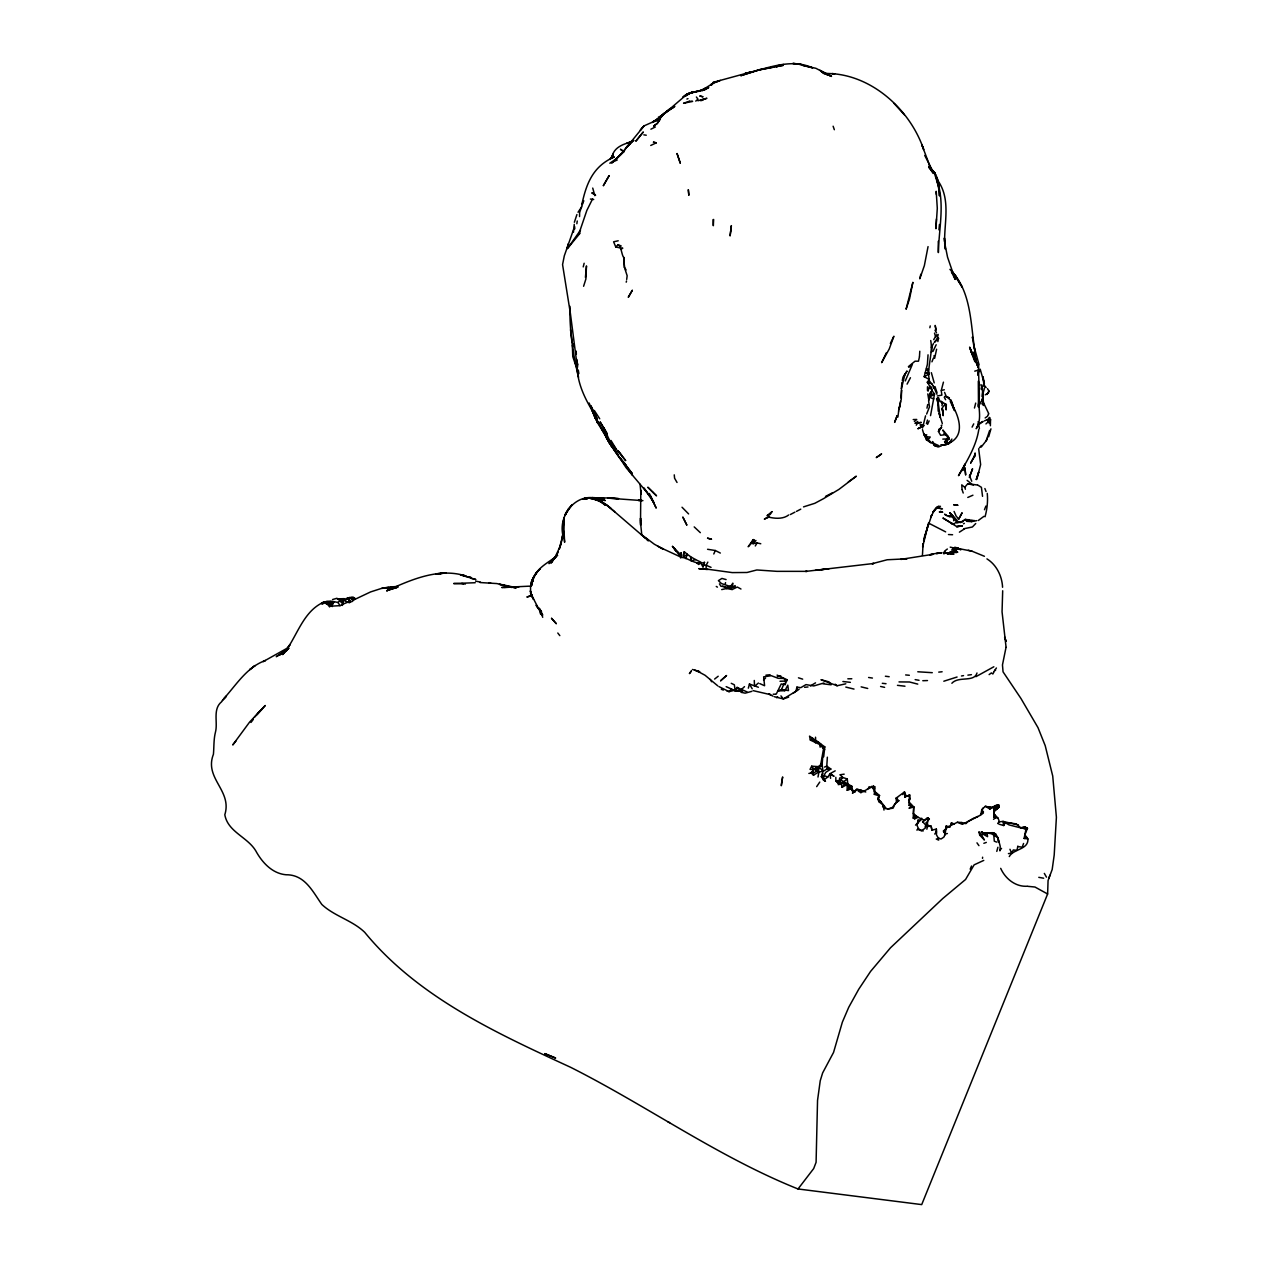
<?xml version="1.0" encoding="UTF-8"?>
<svg xmlns="http://www.w3.org/2000/svg" width="1268" height="1268" viewBox="0 0 1268 1268"><rect width="100%" height="100%" fill="white"/><g stroke="black" fill="none" stroke-linecap="round" stroke-linejoin="round"><path stroke-width="1.5" d="M706.133 569.522L706.149 565.29L707.845 562.12M926.86 829.209L927.637 825.262L926.337 822.441L927.637 825.262L931.156 826.213L931.917 830.207L936.355 829.066L936.434 834.772L938.336 838.196L941.078 838.988L943.947 837.023L945.183 834.075L946.166 826.07L950.192 826.958L947.465 827.148L943.471 831.047L945.183 834.075L947.37 833.52M1006.047 647.076L1002.053 611.826L1002.687 590.777M886.221 808.493L880.848 801.614L878.676 800.821L878.692 795.749L879.548 795.543L874.127 791.28M933.359 388.056L933.375 386.391M569.95 306.317C569.459 330.187 572.882 354.216 578.573 377.293M561.296 542.403L559.236 549.202L562.691 535.54L562.215 539.058L563.087 531.054L562.929 535.365C557.999 514.665 576.956 491.445 598.623 499.006L592.679 497.706L585.436 498.07L594.327 497.769M579.571 216.574L579.603 213.167M876.442 793.007L878.565 795.194M927.479 390.528L927.494 386.772M983.334 811.314L983.318 813.121L980.259 815.324L963.03 824.026L961.715 822.52L957.372 822.266L947.465 827.148L946.166 826.07L946.673 827.703L945.183 830.413L943.471 831.047L944.977 833.266L944.644 835.438M930.728 340.537C933.264 354.279 926.401 367.672 929.507 381.383L933.137 385.646M221.678 701.695C212.374 709.208 218.08 722.348 215.433 732.27C213.61 739.466 214.086 746.947 213.42 754.286C203.942 778.536 232.424 790.392 224.816 814.738C227.78 831.919 247.514 836.959 255.819 850.923C262.096 862.43 272.176 873.494 285.982 874.761C304.906 874.524 312.625 891.499 321.834 904.464C334.419 916.273 352.282 920.283 364.708 932.313C417.854 997.155 496.2 1032.992 570.6 1067.291C647.441 1106.013 717.926 1156.844 798.032 1188.972L921.709 1204.6L1047.622 893.988L1048.065 880.578L1052.186 869.468L1054.199 855.044L1056.402 817.274L1052.725 776.032L1045.212 745.679L1038.001 727.658L1020.946 698.478L1003.051 671.834L1002.465 664.923L1006.015 647.409M820.142 747.217L819.54 742.794L816.053 740.781M700.871 562.96L698.668 564.482L696.877 563.024L700.871 562.96L702.646 566.384L704.501 562.358C695.942 565.465 689.206 558.332 681.709 557.254L681.059 552.896L680.013 555.701M563.119 527.551L564.228 517.455L563.246 529.992L564.625 542.26L563.483 520.704L563.119 527.551L563.23 523.636M909.029 802.692L913.832 806.876L909.108 805.259L909.663 794.909L904.781 797.176L904.512 791.929L896.048 798.174L896.492 801.915L892.482 807.383L888.075 809.016L885.112 808.461L883.289 805.132L878.629 801.55L880.848 801.614L877.884 799.094L878.692 795.749M681.059 552.896L680.551 557.952M927.336 821.299L929.333 819.049L928.128 818.003L924.007 820.079L918.08 817.321L914.703 818.811L913.214 818.082L913.673 807.019L909.029 808.255L910.915 806.511M928.033 354.818L927.399 364.344L924.182 376.691L929.254 379.449L927.304 382.223L929.65 386.011L928.097 391.146M946.324 404.159L946.166 409.913L945.262 403.985L941.062 401.306L942.441 403.652L941.902 405.712M572.344 345.276L572.771 356.593L576.274 366.975M877.171 795.242L874.334 794.339L874.793 786.889L873.494 786.16L860.893 792.643L858.23 791.073M978.928 845.645L976.978 842.84M999.945 850.876L1000.214 846.327L997.979 837.783L995.602 833.932L992.717 832.696L983.255 832.933L981.511 831.745L980.227 834.534L978.959 831.745L979.72 835.121L984.412 840.018L982.034 835.961L982.383 833.853L983.255 832.933L986.298 833.853M759.77 683.579L764.588 685.75L763.669 676.843L771.309 675.701L778.187 678.301L783.592 678.459L786.556 681.027L785.114 684.593L781.231 683.943L776.381 693.85M820.856 763.827L823.566 748.58L820.19 744.728L810.347 740.1L809.539 736.137L824.818 746.884L823.661 756.837M847.278 778.98L847.975 786.033L851.938 786.35L840.747 779.963L840.05 784.353L847.278 778.98L842.887 777.522L839.955 774.78L844.171 774.162M919.474 356.609L919.791 351.236M978.785 429.551C976.249 446.13 966.834 461.267 958.497 475.674L963.791 466.608M851.7 790.36L851.922 786.778L848.118 786.001L845.09 783.672L837.99 783.212L835.897 780.898L835.818 777.347M982.621 392.303L983.667 405.491L982.24 400.102L988.85 413.891M946.784 441.771L944.692 442.738L948.29 436.604L949.146 438.855L944.533 441.565M903.735 376.263L906.937 371.207L903.735 376.263L904.956 374.266L901.358 389.007L901.913 382.445M713.393 82.277L711.38 85.13L713.393 82.277L751.496 71.88L745.013 73.449C766.934 68.773 790.582 57.71 812.661 67.901L802.818 65.397L815.91 68.314L831.539 76.429L819.952 70.279M997.678 823.55L999.311 821.49L998.106 818.32L993.747 816.909L993.827 806.749L998.613 804.752L998.677 807.415L993.732 812.027M947.196 441.169L947.64 439.901M981.131 813.676L981.765 809.602L985.315 806.305L991.766 807.779L985.315 806.305L989.912 809.032L993.827 806.749L994.936 807.447M1009.265 856.582C1013.354 848.815 1028.633 849.782 1027.888 838.925L1024.1 838.433L1025.923 829.557L1025.305 827.116L1020.994 827.956L1009.154 824.929L1003.004 821.395L998.645 821.949M938.938 229.857L939.445 224.468M922.518 821.886L928.128 818.003L927.082 826.482L931.156 826.213L931.917 830.207M626.075 269.894L624.442 267.342L623.84 257.61C621.257 255.391 621.003 240.017 615.788 247.022L613.601 241.808L618.213 240.777M585.42 277.391L586.482 265.915L585.879 279.039L583.597 286.267M990.958 428.838L988.628 436.842M726.104 579.571L721.92 578.43L718.401 580.633L721.444 583.549L732.428 587.195L732.825 583.153C731.208 587.48 726.184 587.94 722.506 586.196M532.766 581.727C534.272 568.936 548.505 562.58 557.635 555.479M979.419 428.568L978.135 421.626M982.494 858.388L982.621 857.2M901.659 386.312L901.96 383.538M825.42 781.262L821.363 776.745L822.789 772.751L821.585 776.365L825.42 781.262L823.487 780.121L824.026 775.445L825.769 772.355L830.857 769.042L826.784 766.11L827.354 757.186M982.018 396.63L982.478 392.747M685.94 558.617L687.224 554.227L684.26 551.707L683.626 557.001L687.224 554.227L690.537 556.636M532.734 581.299L533.146 577.923L537.204 571.852L533.654 576.877M982.541 496.343L981.416 487.324L977.596 484.931M900.946 397.978L901.58 389.862L901.279 399.166L898.964 409.437M626.693 279.435L627.153 275.742L624.474 267.485M897.887 417.014L898.695 411.006M576.845 223.739L577.241 220.981M989.912 809.032L990.118 807.462L993.827 806.749L995.681 809.761M984.554 387.834L982.573 395.093M953.726 520.783L953.584 516.837L950.334 515.03L954.709 519.515M930.538 415.635L934.532 394.015L931.932 390.623L931.092 386.788L929.65 386.011M915.528 825.103L921.059 819.746L918 820.206L917.113 825.595L918.856 829.446L921.329 830.873L925.18 828.194L925.703 825.024L927.304 823.994M925.561 415.825L922.533 427.998M1027.888 838.925L1024.798 835.168L1027.445 828.289L1025.305 827.116M928.049 246.61L924.356 265.646L919.791 278.801L920.774 274.253M818.019 776.983L818.827 772.386M978.674 371.397L977.977 375.296L978.484 369.448L979.387 395.79L978.484 405.617L978.31 381.192L979.863 385.329L978.801 382.714M926.068 823.962L925.497 827.005L927.637 825.262M725.248 584.088L725.534 582.63M594.835 195.668L592.727 188.076M926.971 408.185L927.7 404.524M898.949 409.31L900.518 401.449M902.309 380.558L903.07 376.786M937.86 341.567L938.542 338.223L936.941 339.808M573.453 232.298L574.245 224.325M813.105 774.669L813.105 768.757L816.56 768.709L816.893 770.912L813.406 773.179L811.52 772.085L811.076 772.878L813.612 775.128L818.32 772.196L818.668 766.538L813.153 769.391L811.869 772.894L813.612 775.128M988.073 415.254L988.327 414.05M929.856 327.73L930.236 325.908M934.659 358.321L936.608 349.239M990.514 419.645L990.371 425.747M983.001 834.138L987.154 833.124L987.55 836.658L983.001 834.138L983.255 832.933M919.459 356.831L918.492 361.19L915.02 361.206L908.395 366.642M978.547 404.841L979.356 401.195L978.642 407.012L978.753 399.515L978.737 405.427L978.722 403.478C979.387 411.91 981.131 421.15 976.217 428.727L978.341 424.368M574.372 222.265L576.924 214.546M981.606 811.441L982.954 808.128M981.083 389.102L981.828 386.043M913.832 806.876L913.42 813.723L918.08 817.321L916.019 816.814L913.42 813.723M974.458 408.042L975.694 403.097M583.232 266.898L584.152 263.253M774.32 696.703L783.307 698.922L795.892 691.329L796.938 687.113L800.758 687.668L806.004 684.609L813.787 685.94L823.915 682.992M579.571 212.659L583.692 200.645L581.854 204.513C586.387 183.4 592.996 166.267 614.33 156.915L610.415 158.484M573.865 228.636L564.323 255.771L562.564 264.584L570.41 313.529L577.4 367.799L577.146 365.929C577.178 385.535 587.242 402.939 597.355 419.026L590.872 405.744L592.98 410.832M566.986 248.845L568.333 243.63M989.642 430.47L987.059 438.126M976.883 479.114L980.639 464.579L978.658 448.761M562.77 536.76L560.472 545.557L554.385 558.776L558.221 552.103M989.214 423.607L990.498 419.74L988.232 421.547L989.23 417.727M748.342 688.175L749.436 684.023L758.391 687.256M860.893 792.643L861.558 790.122L857.77 789.679L865.759 791.993M898.521 411.101L900.296 404.508M987.455 388.658L988.945 391.004L988.406 393.001L985.236 394.839M996.791 851.383L997.9 847.278M964.108 466.846L964.853 464.12L962.634 470.555L964.583 465.293M932.297 346.481L931.457 352.393M626.202 282.178L626.535 281.021M926.417 423.671L927.479 420.057M951.872 683.262C958.529 675.828 974.252 682.612 976.994 672.991M950.588 825.626L951.38 822.98L954.297 823.931M683.151 555.321L684.26 551.707M939.445 428.521L938.494 431.58L940.602 435.273L945.643 434.67L949.146 438.855L942.806 439.108M777.094 675.115L786.984 679.696L786.556 681.027L780.01 681.249M951.919 439.045L948.432 444.006L950.667 441.993M978.104 406.679L979.276 403.081M978.69 367.213L978.642 365.992M970.194 869.151L971.526 865.996M926.639 414.034L929.476 406.885L928.604 400.878L929.729 393.508L931.932 390.623L929.127 397.502L930.997 394.11L934.516 394.158L929.317 397.296L933.787 398.897M943.44 382.159L941.268 390.465L944.327 389.767M578.953 233.613L586.846 210.425L592.6 198.854M1017.824 846.073L1017.031 850.368L1013.306 849.956L1011.658 853.205L1008.425 853.602M337.906 602.474L340.22 600.683L343.057 604.139L340.078 605.66L337.906 602.474L334.261 601.698L330.409 606.183L331.614 604.091L328.491 602.237L325.353 602.189L331.614 604.091M1023.577 843.474L1022.214 847.198L1018.362 846.612M943.947 553.989L945.009 551.12M985.03 516.773C987.138 509.308 988.041 501.066 987.249 493.395M983.065 397.217L981.955 400.149L983.382 396.741M984.491 509.704L985.902 506.075M931.932 361.824L933.359 358.226M933.47 343.58L931.346 347.353M886.459 352.647L881.64 362.664L889.185 349.065L893.877 336.226L890.342 343.485M905.289 380.939L912.421 364.249M988.232 421.547L989.706 417.98L987.186 419.74M921.107 819.588L921.678 818.209M1048.652 878.391L1049.983 875.205M888.075 809.016L893.132 808.128L894.907 803.944L898.822 800.679L896.048 798.174L897.538 797.794M713.789 553.989L715.279 550.502L720.335 553.054M932.963 351.41L936.164 344.753M933.708 339.65L936.64 334.768L937.353 335.877M746.979 691.884L737.342 687.557L735.82 690.997L726.168 686.654M927.59 424.352L929.127 420.913M351.822 601.698L353.423 600.335L351.474 598.258L347.733 597.704L349.429 599.447L348.637 601.888L343.422 603.933L342.217 599.637L338.366 599.368L343.422 603.933M580.49 230.19L567.684 248.274L580.189 233.027M702.646 566.384L704.501 562.358M937.226 338.604L938.193 334.419M879.548 795.543L877.884 799.094L878.676 800.821M907.08 384.125L910.44 377.721M972.096 427.126L973.729 423.861M981.353 401.148L979.451 404.761M785.526 689.554L787.793 685.164L788.474 690.6L781.563 689.554L778.203 690.886L785.082 690.711L781.563 689.554L784.004 683.531L785.114 684.593M993.7 672.405L992.876 673.974L991.386 672.928L989.119 674.608M818.874 771.943L823.059 771.404L821.886 762.987L818.954 766.664L811.694 766.189L810.03 769.391L813.153 769.391M941.569 427.189L938.494 431.294L941.569 427.189L939.033 430.629M751.385 543.1L753.303 539.502L748.183 546.762L754.492 539.899L751.306 543.417M943.535 553.292L944.612 551.279M909.473 799.934L909.663 794.909L907.222 796.288L905.97 795.686L904.512 791.929L902.689 794.592M914.703 818.811L916.257 815.895L913.214 818.082M566.384 512.05L565.401 513.873L572.233 504.648L567.763 509.593M998.867 824.137L1003.717 825.531L1004.938 823.297L1008.789 822.789L1016.286 823.915L1020.994 827.956M985.664 441.232L987.407 438.062M610.241 159.451L613.221 154.078L612.206 156.519C613.744 147.643 623.206 143.981 630.878 142.127L626.852 143.284L633.921 140.431L631.321 141.794M986.964 394.507L988.945 391.004M980.259 815.324L981.892 812.408L981.765 809.602M755.3 545.969L757.075 542.942L760.768 543.75M945.88 444.212L947.37 441.724L946.182 443.293M821.363 776.745L824.026 775.445L827.719 777.141L830.033 773.654L835.184 770.849M924.007 820.079L922.85 821.981L925.703 825.024M993.843 811.14L995.523 808.382L998.677 807.415L998.613 804.752L994.35 805.846L998.677 807.415M342.233 605.47L343.057 604.139M353.867 598.179L352.932 598.433L354.073 599.32L354.137 597.719M535.635 573.865L531.482 582.012L530.785 586.228L533.717 576.813L531.482 582.012L531.894 585.372M916.257 425.176L917.667 422.926L921.329 422.45L915.258 423.274L917.778 421.451M987.075 439.616L981.226 447.065M945.262 403.985L942.235 407.9L943.218 415.666L942.837 410.563M625.853 148.308L623.032 152.699L624.157 151.035L611.953 163.128M993.763 671.897L996.426 667.982M578.049 212.263L581.679 206.874M555.638 556.446L551.215 563.008L555.495 556.7L549.012 563.642L556.176 556.811M816.671 786.635L819.762 782.071M863.381 791.517L856.883 788.902L852.429 793.182L856.803 789.964M798.032 1188.972L813.691 1168.557L816.085 1162.312L817.543 1100.37L820.237 1080.764L822.631 1072.934L833.551 1052.424L842.364 1022.135L848.72 1007.315L858.721 989.262L870.577 971.415L890.516 947.767L942.821 898.473L965.566 879.485L974.125 864.855L983.762 860.401M958.592 519.325L961.984 512.985L958.592 519.325L956.801 516.773M334.261 601.698L330.52 601.127L333.341 603.203L330.885 606.136M908.601 800.663L910.297 798.38M947.053 440.202L946.562 440.868L949.193 438.189M934.738 834.043L936.45 831.76M928.794 438.966L930.236 437.016L925.117 436.794L923.833 434.068L927.384 437.095L925.117 436.794L926.131 438.11L930.173 441.486M250.969 722.459L253.283 719.416M934.215 342.408L936.783 339.253M624.205 150.21L644.112 125.849L656.222 120.444L665.256 112.709L658.029 119.604L652.307 122.473L662.736 115.293L658.029 119.604M996.743 809.38L999.073 806.432L997.25 805.117M785.177 681.962L786.984 679.696M904.781 797.176L905.97 795.686M625.679 148.229L632.32 141.509L626.075 147.706M665.399 112.408L674.861 106.401C667.57 108.905 644.635 131.064 670.296 108.509L662.768 115.023L687.589 93.753L701.537 90.155L700.316 90.71L706.498 87.698L702.63 89.806L713.741 82.895L720.367 80.439M224.008 698.414C236.434 684.657 247.07 666.984 265.408 660.501L263.142 661.627L288.201 647.631M288.185 648.455L282.701 654.605L290.039 644.493L285.982 650.595C297.679 634.159 304.098 610.384 324.18 601.999M982.003 399.832L983.255 398.342M965.392 489.226L964.742 487.308L967.769 483.71L976.851 484.947M841.223 783.45L842.079 787.238L845.09 783.672L855.155 792.009L852.286 790.994L853.95 790.963M622.873 152.144L616.977 158.326L609.829 163.207L617.231 160.006M742.842 690.822L741.495 692.391L737.342 687.557M840.747 779.963L842.887 777.522L839.685 777.981L838.306 784.749M909.108 805.259L911.565 804.451M979.467 447.762L981.448 445.512M621.795 153.824L613.569 161.464M256.77 714.835L265.234 705.499L249.606 722.078L232.741 744.95L235.975 741.019M950.81 442.231C964.758 434.48 958.957 416.823 952.648 405.744M929.507 381.177L928.002 383.079L931.917 383.57M254.456 717.244L260.431 710.698M752.923 543.877L755.966 540.533M1000.008 850.051L1001.546 848.371M221.678 701.299L226.449 696.1L222.914 699.873M975.726 523.525L972.413 526.981L963.759 528.772M288.866 648.154L286.235 650.405L288.232 648.265M630.053 143.427L627.248 146.343M934.722 342.122L938.542 338.223M842.079 787.238L847.135 784.543L847.198 790.265L849.893 787.523L848.118 786.001L851.938 786.35M968.023 821.49L965.899 823.645L961.715 822.52M983.952 516.33L978.294 520.498M885.112 808.461L882.544 806.559M985.949 423.924L990.498 419.74M286.235 650.405L288.581 648.249M763.526 679.933L765.571 678.079M776.618 697.733L777.68 696.782M726.96 690.981L729.084 691.646L731.256 689.269L735.678 691.06L739.719 690.87M914.371 421.547L916.732 419.47L913.214 419.565M987.677 416.11L985.157 417.949M695.752 101.107L697.971 99.189L696.401 97.002M993.858 666.762L975.885 676.684M288.47 648.487L276.266 656.681L286.806 650.468M658.33 117.195L662.118 115.42M758.423 683.04L754.555 686.305L754.27 680.456M788.664 514.982C783.212 519.246 774.97 518.675 768.582 517.075M965.344 519.278L960.256 522.574L961.762 522.099L955.153 522.749M851.922 786.778L849.782 788.538L848.118 786.001M662.435 114.817L673.149 107.542L671.675 108.208M977.945 425.129L983.08 421.436L978.373 423.877M908.966 367.26L910.741 365.834M714.613 679.062L718.195 676.24M661.928 116.307L652.782 121.918L656.222 120.444M964.235 529.025L959.4 532.164M993.526 819.318L995.491 817.797M795.892 691.329L799.173 689.158M790.344 514.539L794.893 512.161M945.5 550.423L947.355 549.012M793.071 693.327L797.461 690.125L796.938 687.113M705.008 89.743L702.123 90.614L708.764 87.476C700.982 92.96 689.919 89.901 682.897 97.192L687.589 93.753M950.81 441.946L948.29 443.483M823.487 780.121L827.719 777.141M660.121 117.94L654.89 121.11M973.222 818.446L968.292 821.315M621.146 249.21L622.762 248.148M950.049 552.341L955.787 550.756L948.02 553.64L951.951 551.2L947.703 553.799L952.791 552.325M830.857 769.042L827.259 768.836L823.059 771.404L818.954 766.664L817.543 769.311L818.32 772.196M701.664 100.584L704.469 98.698L700.507 100.6L706.91 98.254L697.875 100.758M848.324 481.935L856.328 476.197L838.925 489.4L823.582 498.625L814.833 503.301L803.532 506.883M810.331 685.972L815.53 682.85M919.3 428.029L923.421 425.779L918.08 428.695L923.421 425.779M832.696 492.681L825.484 496.438M656.238 142.856L653.495 142.174L656.238 142.856L650.738 145.471M732.428 587.195L735.202 585.61M941.173 425.541L941.965 425.081M685.306 95.401L693.723 91.692L687.985 93.895L696.497 91.565L690.743 92.675L685.608 95.908L690.743 92.675L700.348 91.042M769.438 516.377L764.35 519.087L767.996 517.55M896.492 801.915L898.822 800.679M924.182 376.691L929.064 374.123L925.323 372.808L928.889 372.935L926.464 368.734L928.493 369.638M947.703 553.799L956.199 551.739L950.414 552.372M796.494 511.384L800.774 509.15M744.506 686.638L740.956 689.951L741.495 692.391L745.156 693.168L751.892 691.329M993.288 832.965L989.848 833.631M655.382 126.958L650.896 129.193M349.049 602.839L350.539 602.126L349.429 599.447M353.122 600.208L370.605 591.918L381.589 588.384M963.426 523.795L964.377 523.351M946.451 444.719L945.246 444.751L950.683 442.31M966.438 521.322L971.478 521.624L974.078 520.387M395.125 588.067L390.068 589.129L398.041 587.084L386.708 590.745C411.149 579.666 439.124 567.287 466.164 576.084L462.313 575.292M963.236 521.497L956.833 522.685L954.138 518.026M867.455 788.823L868.659 788.284M947.782 443.689L948.591 443.325M967.785 497.452L972.936 495.202M824.549 767.077L826.784 766.11L827.259 768.836M973.713 818.256L978.024 816.402M979.72 835.121L981.067 834.55M686.907 99.062L687.985 98.619M984.412 420.881L987.075 419.787M947.846 553.545L951.475 552.246L956.658 552.579M389.91 589.477L396.107 586.957L386.708 590.745M710.952 84.385L713.313 83.434M531.672 595.168L526.87 597.069L532.306 595.548M928.176 819.493L929.333 819.049L927.114 817.781M324.37 602.141L321.438 603.267L326.399 601.507M874.334 794.339L876.426 793.53L871.671 786.493L874.793 786.889M927.304 382.223L929.507 381.383M322.817 602.554L321.644 602.982L327.287 601.317M713.741 82.895L718.591 81.152M823.075 683.801L831.111 684.799L829.034 681.883L820.982 679.711L837.086 685.75L845.804 683.801M847.198 790.265L851.842 788.633M983.841 843.299L986.33 842.412M1024.798 835.168L1027.286 837.894L1024.1 838.433M735.044 586.624L721.698 589.588M950.334 552.531L948.052 553.292L951.095 552.737L947.83 553.133L953.33 553.022L944.406 552.943M820.681 743.888L822.853 747.549L824.818 746.884M957.071 677.017L943.82 681.217M976.661 520.641L971.478 521.624M788.68 697.115L783.307 698.922L780.945 695.878M690.505 557.127L691.361 560.931L695.482 559.568L700.919 562.184M868.612 787.159L870.07 786.683M962 525.982L956.738 526.6L962 525.982L956.738 526.6L942.916 518.01L952.997 524.049L950.921 523.272L954.645 523.906M922.09 426.381L923.881 425.842M323.261 603.441L321.755 603.885L327.746 602.173M332.549 599.542L337.034 598.258M974.743 371.144L977.707 370.304M916.764 830.017L918.856 829.446L917.667 828.844L923.167 831M331.978 603.568L333.341 603.203M993.747 816.909L995.713 816.402L993.7 812.978M733.49 690.553L729.084 691.646L719.035 686.654M929.872 554.655L937.702 553.07M719.479 583.851L720.906 586.244L724.694 586.688L726.405 588.431L731.604 587.306M776.444 65.952L783.656 64.478M330.409 606.183L340.078 605.66M937.321 395.981L941.886 395.109L941.252 390.798M808.873 773.448L811.869 772.894L811.076 772.878M388.404 587.147L381.763 588.384L395.885 586.83L384.632 587.924M776.349 66.633L780.216 65.92L757.582 70.2L774.653 66.887M753.351 543.623L757.075 542.942M961.461 675.987L963.521 675.622M926.75 434.797L924.166 435.241L922.47 429.646M394.95 588.035L388.674 588.415L395.806 587.987M940.46 506.312L936.925 506.915L938.811 506.281L932.741 512.367L935.166 509.007L930.823 516.837L931.742 515.157L924.594 536.316L923.611 541.151L928.35 523.858L922.644 546.999L923.104 543.544L922.438 555.384M586.323 498.546L589.208 498.07M946.086 553.434L951.539 553.054L947.83 552.769L953.996 554.1L947.83 553.133M987.154 833.124L993.605 832.886L994.302 841.175L996.727 842.126M777.332 676.478L780.787 675.923M596.372 498.197L609.448 497.864L618.53 498.625L608.006 498.134L642.924 500.654M593.551 498.641L604.297 498.578L595.912 497.959M588.495 497.785L584.627 498.387L588.495 497.896M929.824 554.798L933.042 554.306L900.819 559.378L907.016 558.792L887.188 559.759L872.099 563.721L873.81 563.467L805.576 571.424L807.082 571.361L776.935 571.345L756.853 569.966L747.01 572.486L732.238 572.597L706.371 569.047M915.258 423.274L917.667 422.926M823.851 749.816L824.691 749.705L822.853 747.549M390.259 586.941L397.597 586.482M951.888 549.583L957.34 548.822L961.096 549.646L950.207 547.142M964.916 520.229L969.117 519.658M819.096 766.379L822.013 765.983L822.726 757.186M821.521 569.712L829.034 568.714L815.245 570.362M953.156 549.361L958.608 548.6L952.696 548.458M967.88 675.131L971.431 674.671M926.337 439.727L927.986 439.521L925.703 435.907L926.337 439.727L930.807 442.786M765.935 675.162L770.12 674.719M938.748 672.119L942.124 671.771M933.121 443.245L937.004 446.542L941.141 446.114M804.594 687.304L808.001 686.971M944.898 396.329L949.431 398.057L947.529 396.9M508.833 587.274L501.763 587.48L530.737 586.101M969.243 520.799L972.572 520.546M325.353 602.189L329.442 601.888L331.313 603.505L330.425 605.533L331.059 603.79L327.762 601.333M816.56 768.709L813.105 768.757L816.893 770.912M592.394 497.849L598.845 498.229L603.14 499.513L597.386 498.023L605.28 500.591L598.845 498.229L592.394 497.849L601.111 498.641L597.386 498.023M814.452 739.704L810.379 739.957L812.693 738.214L815.546 742.858M475.246 582.725L453.675 583.534L463.613 583.835M922.803 680.71L927.494 680.551M935.721 507.818L941.569 508.658M923.516 424.843L919.966 424.923L923.722 425.398M952.585 534.747L948.464 534.541M773.195 694.214L775.715 694.182M847.832 678.808L851.811 678.76M504.284 587.401L518.897 586.926L507.993 586.783L516.488 587.702L496.802 583.565L480.049 582.535M899.012 681.915L909.489 681.994L917.763 684.118M1027.349 886.237C1015.51 887.045 1005.27 878.661 1000.69 868.342M850.368 682.342L842.903 681.518M394.332 587.972L391.416 587.94L394.697 588.067M932.281 672.69L917.794 671.771M937.004 446.542L939.366 446.59L934.373 445.559L932.392 441.549L934.69 444.45L932.836 443.118L938.288 445.353M954.265 547.713L971.985 551.184L984.428 556.287M825.611 73.385L834.756 73.782L832.014 73.639C873.826 76.524 910.535 110.633 923.675 149.513L921.709 144.441L930.775 168.438L929.111 165.902L932.043 170.308L929.777 167.994C938.891 174.081 938.986 186.111 939.461 195.906L939.128 188.805M592.172 497.595L594.803 497.69M641.798 500.527L638.232 500.369L641.56 500.606M937.448 507.628L942.457 508.991M965.582 519.373L973.301 520.609M940.888 444.751L944.739 445.02L942.489 444.703M971.985 551.184L968.276 550.249M708.083 569.475L698.795 568.65L704.739 569.189M753.176 690.648L770.611 694.69L768.82 693.913L772.941 696.132M905.653 674.941L909.346 675.273M739.212 691.329L735.82 690.997L736.993 687.288L735.139 690.806L734.362 684.799L731.24 683.309M897.459 685.338L904.972 686.21M1027.872 886.332L1034.973 887.029L1047.622 893.988M823.328 73.338L830.698 75.795L821.505 71.975L828.305 75.177L823.788 72.609M882.29 683.309L886.015 683.706M488.941 582.678L490.637 582.868M1043.659 878.217L1038.793 877.345M946.324 552.705L951.222 553.894L946.324 552.705L950.112 553.165M885.397 676.224L889.169 676.716M464.167 575.387L460.379 574.895L475.865 579.508L471.522 578.493M707.576 549.282L715.279 550.502M590.397 199.044L593.693 199.536M868.596 677.477L872.432 678.063M643.827 134.852L646.252 135.216M461.695 583.423L465.419 584.009M915.163 679.632L919.046 680.282M615.788 247.022L622.398 248.322M475.595 581.156L480.382 582.044M328.856 601.349L332.533 602.046L332.723 604.028L330.298 605.708L330.948 602.062L328.856 601.349L331.154 605.074L330.948 602.062M956.135 547.76L958.164 548.156L954.772 547.237M845.804 687.082L854.014 689.079M726.405 588.431L732.111 589.572M880.578 686.464L884.604 687.351M945.659 531.878L928.461 523.05M466.751 576.575L471.11 577.59L469.001 576.861M967.769 483.71L973.491 485.073M861.146 686.86L867.708 688.461M515.442 587.924L499.465 584.342L511.765 587.48M699.793 671.707L692.423 669.472M347.812 602.332L342.217 599.637L343.295 602.871M953.584 516.837L947.656 515.759L949.811 516.948L952.775 515.822M798.46 677.809L802.676 679.157M605.026 505.203L599.59 500.575L593.582 498.483L599.59 500.575L605.169 504.521L598.005 499.957L590.096 498.308L600.319 500.939L606.516 504.759L645.333 538.155L641.164 534.351L654.32 544.21L662.847 548.965L657.648 546.096M328.555 604.44L325.987 603.536L332.39 606.548M694.721 670.122L699.191 671.723L696.306 670.74L698.24 671.739M839.257 783.18L835.897 780.898M927.384 437.095L923.833 434.068M930.078 442.136L933.771 443.879M883.986 810.062L883.289 805.132M721.302 689.269L723.362 690.077M617.833 244.629L621.241 246.008M660.279 547.538L681.946 557.603M957.372 822.266L962.317 824.327M711.047 567.351L706.149 565.29L702.662 565.29L703.074 567.303M992.717 832.696L995.602 833.932M938.7 840.113L936.26 839.036L939.319 838.386M349.461 597.371L351.474 598.258M1018.41 824.992L1003.004 821.395L1003.717 825.531M667.84 1121.736L669.631 1122.687M595.294 194.686L591.807 192.831L595.611 195.224M740.972 589.018L737.294 587.036L732.333 589.446L730.875 587.274M986.948 558.887C996.569 564.831 1002.037 576.148 1002.576 587.258M599.59 500.575L598.227 499.798L605.755 504.949L600.969 501.066L602.76 502.429M695.482 559.568L690.822 556.842L691.361 560.931M716.261 586.434L717.434 587.132M943.899 433.545L945.643 434.67M990.894 833.33L997.979 837.783L998.613 842.364L998.391 840.193M952.759 823.883L951.38 822.98L951.602 824.565M946.229 396.218L950.715 400.371M830.033 773.654L834.043 776.333L830.096 773.718L830.572 778.33M700.332 532.671L694.198 526.902M717.846 685.925L705.087 675.289L699.968 672.515M346.386 598.242L347.907 599.288L337.272 598.876L344.199 598.654L345.768 600.667M610.701 507.977L606.849 505.266L614.726 511.781M981.511 831.745L984.475 833.837M984.919 386.185L983.635 385.218L986.187 387.517M993.843 814.008L998.106 818.129M835.121 684.165L837.086 685.75M967.119 480.366L971.621 483.996M964.742 487.308L961.762 484.851L962.047 489.432M871.671 786.493L874.682 788.997L873.494 786.16M928.683 167.249L935.562 174.619L932.677 170.594M929.539 387.58L931.869 389.609M674.513 549.012L676.098 551.009L672.468 546.397L679.299 553.308M641.164 534.351L641.988 535.096M928.905 166.948L934.991 173.098L931.473 169.326M933.787 444.688L935.53 446.288M688.603 513.92L682.025 507.232M928.794 166.9L933.2 173.51M354.66 599.098L352.694 597.149L354.739 598.02L351.062 597.323L352.472 600.382M952.379 515.363L949.716 512.684L953.235 516.282M949.938 269.371C971.526 290.768 970.4 323.197 974.886 351.046L973.745 345.403L979.118 364.915M648.344 540.881L645.713 538.171L647.853 540.485M958.243 521.909L954.297 517.249M904.306 114.706L894.051 103.421M948.258 436.446L942.837 430.011L943.725 431.944M351.601 597.957L351.062 597.323L353.423 600.335M677.033 482.474L674.576 478.21L674.259 474.85M622.35 456.131L617.912 450.742L625.584 460.506L617.912 450.742M815.784 767.156L818.446 771.768L818.668 766.538L817.543 769.311L813.739 768.915L811.694 766.189M618.467 454.784L614.885 450.283L626.012 467.559L650.912 497.088L647.9 493.252M620.512 458.002L632.13 473.392L618.784 456.971L609.084 442.516L593.234 412.94L597.767 423.195L594.882 416.982L608.323 440.186L596.768 421.531M672.468 546.397L679.347 555.194M557.793 633.017L559.822 635.633M646.902 491.936L643.875 488.006L654.225 503.253L650.278 495.709L656.206 508.103L649.343 493.506M623.872 462.376L626.107 465.293M327.667 604.361L329.617 606.96M952.537 273.317L951.444 271.843L955.184 279.42L947.561 257.214L944.628 242.679L945.389 249.194L944.406 237.956L944.597 241.744C944.422 221.028 950.873 198.236 937.417 179.993M609.084 442.516L616.296 452.882L606.041 437.095L611.43 446.082L607.166 439.124M909.188 801.994L911.121 804.958M537.648 607.562L536.11 605.216L539.122 609.702L530.61 593.218L530.531 586.751L532.877 578.43L531.482 582.012L531.878 584.754M940.967 401.385L942.441 403.652M594.327 410.499L599.716 418.773M840.05 784.353L837.451 780.517L839.701 784.559M347.733 597.704L350.539 602.126M607.103 433.402L600.097 421.864L606.358 432.768M538.694 608.814L542.704 615.202L540.913 611.62L542.704 617.31M951.856 401.972L950.556 399.8L953.853 409.057L952.046 402.542M710.207 679.379L711.633 681.756M935.007 330.187L936.545 332.898M749.436 684.023L752.209 688.793M610.986 440.44L616.708 449.95L609.623 440.471L603.964 428.41L606.453 432.959M924.737 155.425L933.692 172.971M1044.325 873.398L1046.48 877.155M933.359 385.916L936.941 394.253M981.923 403.43L982.637 404.714M944.248 397.185L945.611 399.737M821.585 776.365L822.853 778.869M974.838 361.681L971.034 351.347L975.615 361.491L969.592 347.131L977.168 364.027M950.255 401.354L954.55 410.61L952.395 404.159M604.503 429.361L603.679 427.522L607.404 435.843M954.059 511.416L956.215 516.298M1009.962 849.275L1011.658 853.205M973.063 356.34L970.178 349.112M977.786 365.612L976.201 361.871L978.531 367.847M539.375 608.798L542.007 615.075L541.182 612.317M589.16 403.018L595.453 418.709L592.156 410.325M944.581 392.383L945.785 395.315M979.815 371.476L976.138 362.347L974.03 351.997L977.184 364.851M969.434 475.532L971.732 481.238M984.887 488.529L986.06 491.54M980.196 369.178L984.412 383.919M934.944 174.984L939.239 188.504L937.813 182.671C944.676 205.495 938.843 229.365 938.368 252.586L938.272 241.285M938.574 397.629L940.032 401.75M936.545 398.897L938.035 403.113L937.559 397.708L940.222 417.489L938.97 412.861L942.314 423.528M833.124 126.214L834.344 129.716M941.791 408.692L943.043 412.306L942.52 408.882M962.143 489.828L963.22 493.03M935.023 386.629L936.989 392.62M934.215 382.888L931.346 372.681M981.432 385.868L983.271 395.236M981.797 386.994L982.494 389.228M995.269 669.71L995.523 670.518M936.196 177.235L938.193 184.082L937.813 182.671M934.516 333.088L935.657 337.019M936.624 178.788L939.223 191.072M928.842 400.149L927.796 393.888M938.589 184.668L937.084 177.615M973.745 345.403L972.413 336.923L972.715 338.794M936.085 330.52L935.198 325.432L935.832 329.268M539.93 609.829L540.707 614.362L540.184 611.128M578.271 370.018L578.874 373.6M570.505 329.759L572.248 342.598M573.596 343.913L573.833 346.624M989.611 417.41L990.07 421.23M640.071 484.265L641.053 494.219L640.816 490.161L640.514 522.368L641.766 534.874M576.892 359.446L577.653 366.357M563.15 529.105L563.8 534.953M623.793 257.372L624.458 267.231M937.559 397.708L938.193 411.197M934.072 355.595L934.199 357.497M574.626 226.528L574.8 228.874M576.195 352.361L576.322 354.263L576.148 351.093M713.646 219.443L713.313 225.72L713.091 219.602M936.307 194.353L936.212 191.31L937.29 208.317L935.958 228.731L936.418 218.984M657.014 119.319L657.062 120.793M815.53 737.215L815.641 740.655M981.781 384.743L981.892 389.403M936.355 829.066L936.434 833.425M918 820.206L918.032 822.98M984.111 382.318L984.047 386.169L983.001 376.723L984.111 382.318M975.092 453.247L974.268 457.415L975.092 453.247M730.717 230.871L730.099 235.943L731.367 225.625L730.717 230.871M781.817 781.484L781.294 785.732L782.657 776.935L781.817 781.484M1006.095 641.275L1004.621 637.122L1006.095 641.275M912.849 282.463L909.552 298.788L906.081 309.233L912.849 282.463M688.334 189.82L688.825 195.082L688.334 189.82M978.642 472.314L976.265 479.51L978.642 472.314M970.289 474.914L969.386 477.497L972.556 468.764L970.289 474.914M897.031 415.777L894.622 422.387L897.173 415.777M974.933 455.291L970.717 463.01L974.933 455.291M691.314 671.057L689.491 673.498L691.314 671.057M609.115 175.666L603.378 185.619L609.115 175.666M567.192 511.384L565.053 515.474L568.254 509.435L567.192 511.384M632.272 290.356L628.373 297.14L632.272 290.356M643.13 132.173L635.981 141.002L643.13 132.173M771.943 511.654L770.199 514.412L767.013 515.696L771.943 511.654M660.089 119.255L657.284 123.456L653.67 125.992L657.284 123.456L660.089 119.255M660.723 117.417L659.883 118.701L664.48 113.026L659.693 117.892L662.736 114.58L660.723 117.417M537.141 571.963L535.508 574.055L540.12 568.698L537.141 571.963M643.225 126.784L640.308 130.176L644.112 125.849L643.225 126.784M262.254 708.939L257.642 713.599L262.254 708.939M726.485 675.575L720.652 680.742L726.485 675.575M1027.445 828.289L1025.923 829.557L1021.533 827.544L1024.37 827.021L1027.445 828.289M252.475 667.491L249.764 669.615L255.058 665.51L252.475 667.491M879.025 455.688L876.267 457.605L881.609 453.912L879.025 455.688M284.143 652.085L280.18 654.653L284.143 652.085M940.65 511.479L939.334 511.955L942.726 512.24L940.65 511.479M689.332 101.281L683.563 103.263L692.629 101.361L689.332 101.281M760.166 69.55L740.924 75.652L760.166 69.55M783.196 65.35L776.444 66.522L783.196 65.35M940.745 552.785L936.434 553.609L941.997 552.705L940.745 552.785M953.473 551.406L951.396 551.786L956.548 550.93L953.473 551.406M587.75 498.483L582.947 499.243L587.75 498.483M444.386 573.073L440.202 573.58L446.241 572.993L444.386 573.073M436.984 573.77L435.653 573.897L441.058 573.485L436.984 573.77M954.297 551.945L952.141 551.96L957.8 552.182L954.297 551.945M591.205 497.928L587.179 497.849L593.186 497.991L599.114 499.782L591.205 497.928M953.774 504.759L957.736 505.25L953.774 504.759M794.877 63.574L792.849 63.4L801.947 64.7L794.877 63.574M596.245 499.386L593.852 498.942L603.283 503L596.245 499.386M702.789 96.764L699.999 96.035L702.789 96.764M711.459 539.233L707.592 538.203L711.459 539.233M555.527 1058.019L544.749 1053.613L555.527 1058.019M946.8 515.601L944.723 514.317L946.8 515.601M622.287 150.575L620.448 149.228L623.793 151.732L622.287 150.575M653.163 492.507L647.805 487.213L656.539 495.851L653.163 492.507M556.224 623.618L551.548 618.34L556.224 623.618M955.628 275.901L952.442 271.907L962.143 287.075L955.628 275.901M632.431 475.024L628.009 468.859L632.431 475.024M613.633 446.051L609.623 440.471L613.633 446.051M541.452 611.715L539.122 608.307L541.452 611.715M686.78 524.968L682.913 517.233L686.78 524.968M595.611 415.587L592.029 410.15L595.611 415.587M533.479 599.288L530.61 593.218L533.479 599.288M532.132 596.673L530.389 591.031L532.132 596.673M680.282 163.176L677.049 153.571L680.282 163.176M976.138 362.347L974.918 357.164L976.138 362.347M965.645 474.771L964.948 468.003L965.645 474.771M577.558 364.962L577.146 361.681L577.495 364.883M640.578 520.768L640.546 518.136L640.625 525.174L640.578 520.768"/></g></svg>
